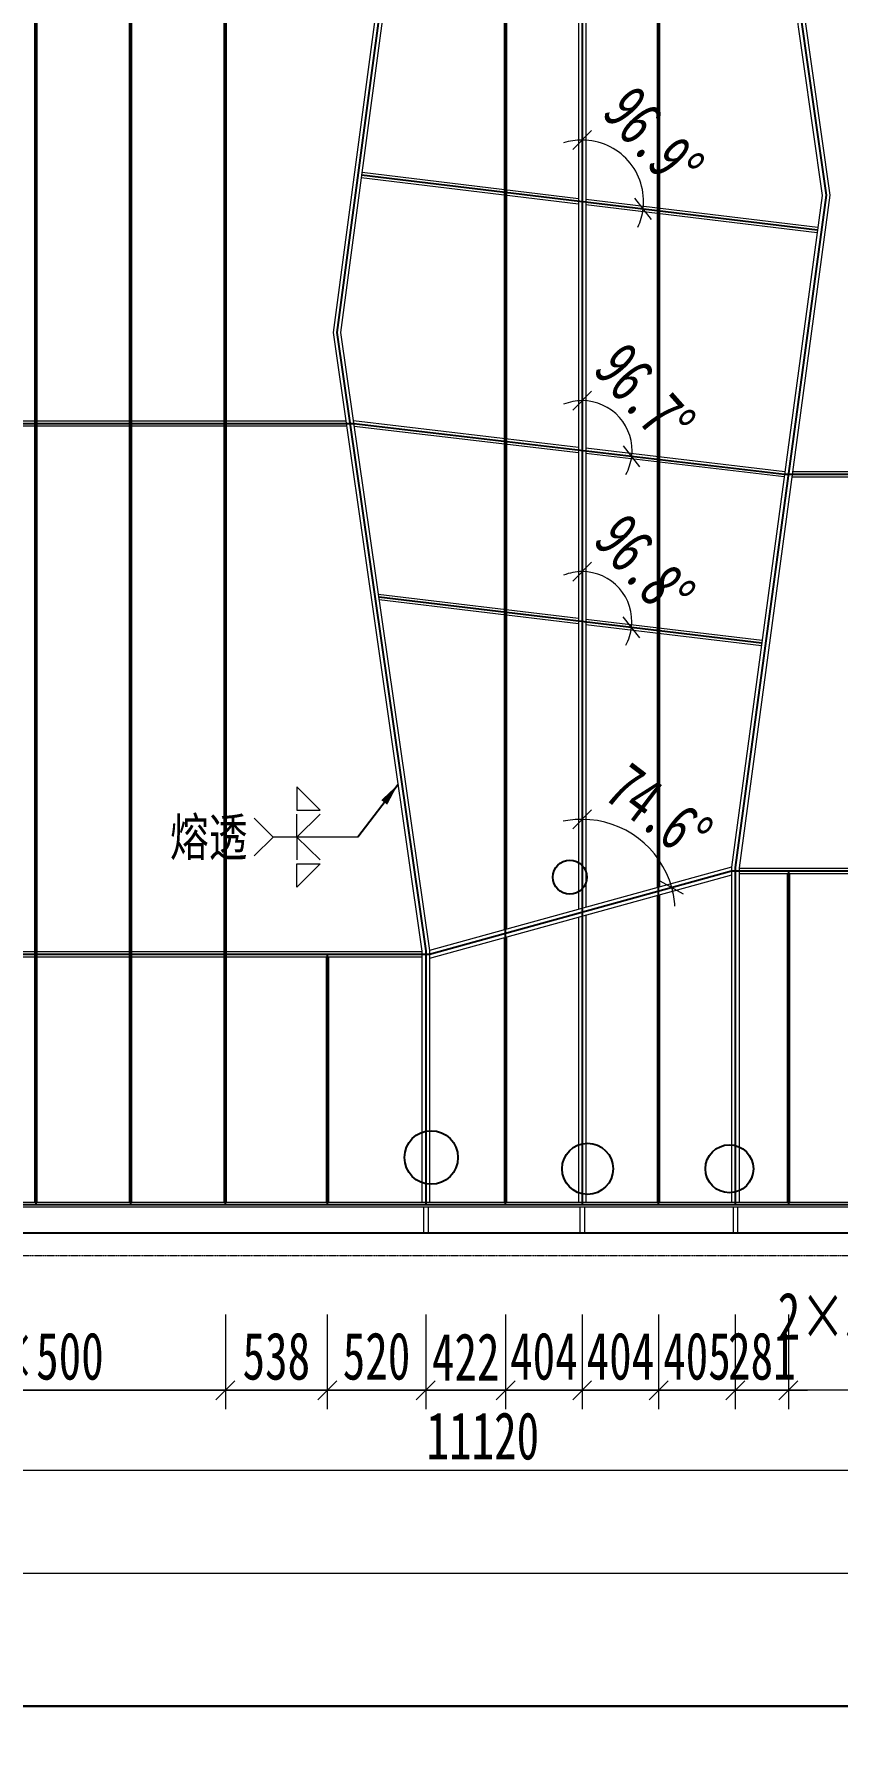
# Model space of a CAD drawing. Header units: millimetres. Extents: x -89049 to 410567, y -307459 to -100425.
# Drawn here: x 56795 to 61038, y -138781 to -129805 of the extents above; entities that cross this region are included whole.
import ezdxf
from ezdxf.enums import TextEntityAlignment as Align

# ---------------------------------------------------------------- set-up
doc = ezdxf.new("R2010")
doc.units = ezdxf.units.MM
doc.linetypes.add('CENTER2', pattern=[28.575, 19.05, -3.175, 3.175, -3.175])
doc.linetypes.add('DASHED', pattern=[0.75, 0.5, -0.25])
doc.layers.get('Defpoints').update_dxf_attribs({"color": 8})
for name, color, linetype, lineweight in [('Dim', 4, 'Continuous', 15), ('中心线', 2, 'CENTER2', 15), ('细实线', 4, 'Continuous', 15), ('虚线', 7, 'DASHED', 13), ('钢板粗线', 1, 'Continuous', 25)]:
    doc.layers.add(name, color=color, linetype=linetype, lineweight=lineweight)
doc.layers.add('Text', color=4, linetype='Continuous')
doc.styles.add('111', font='', dxfattribs={"width": 0.7})
doc.styles.add('SMEDI', font='', dxfattribs={"width": 0.75})
doc.styles.get("Standard").update_dxf_attribs({"font": ''})
doc.styles.get('111').set_extended_font_data('仿宋_GB2312')
doc.styles.get('SMEDI').set_extended_font_data('仿宋_GB2312')
doc.styles.get('Standard').set_extended_font_data('仿宋_GB2312')
doc.dimstyles.new('200', dxfattribs={"dimscale": 0, "dimtxt": 2.5, "dimasz": 1, "dimexe": 1, "dimexo": 1, "dimgap": 0.6, "dimtad": 1, "dimdec": 0, "dimdsep": 46, "dimtxsty": '111', "dimblk": 'OBLIQUE', "dimcen": 0, "dimclrd": 4, "dimclre": 4, "dimclrt": 4, "dimadec": 1, "dimazin": 2, "dimtfac": 1, "dimtdec": 0, "dimtix": 1, "dimtmove": 2, "dimatfit": 3, "dimfxl": 4, "dimfxlon": 1, "dimtolj": 1, "dimlwd": -1, "dimlwe": -1, "dimarcsym": 0})
doc.dimstyles.new('MSteel_1.0_1.0', dxfattribs={"dimtxt": 3, "dimasz": 1.2, "dimexe": 1, "dimexo": 1, "dimgap": 1, "dimtad": 3, "dimtoh": 1, "dimdec": 0, "dimzin": 0, "dimdsep": 46, "dimtxsty": 'Standard', "dimblk": 'ARCHTICK', "dimcen": 0.09, "dimclrd": 3, "dimclre": 3, "dimadec": 0, "dimazin": 0, "dimtfac": 1, "dimtdec": 4, "dimtofl": 0, "dimtmove": 0, "dimatfit": 3, "dimfxl": 1, "dimtolj": 1, "dimtzin": 0, "dimarcsym": 0})

# ---------------------------------------------------------------- blocks, each defined once
blk = doc.blocks.new('_Oblique')
at = {"color": 0, "linetype": 'ByBlock', "lineweight": -2}
blk.add_line((-0.5, -0.5), (0.5, 0.5), dxfattribs=at)
blk = doc.blocks.new('*D192')
at = {"layer": 'Defpoints', "color": 0, "transparency": 16777216}
for p in [(53606.2, -136137.1), (64726.6, -136255.2), (64726.6, -137387.4)]:
    blk.add_point(p, dxfattribs=at)
at = {"layer": '细实线', "color": 4, "transparency": 16777216}
for p, q in [((53606.2, -136987.4), (53606.2, -137487.4)), ((64726.6, -136987.4), (64726.6, -137487.4)), ((53606.2, -137387.4), (64726.6, -137387.4))]:
    blk.add_line(p, q, dxfattribs=at)
at = {"layer": '细实线', "color": 4, "transparency": 16777216, "xscale": 99.99999999999999, "yscale": 99.99999999999999, "zscale": 99.99999999999999, "rotation": 180}
blk.add_blockref('_Oblique', (53606.2, -137387.4), dxfattribs=at)
at = {"layer": '细实线', "color": 4, "transparency": 16777216, "xscale": 99.99999999999999, "yscale": 99.99999999999999, "zscale": 99.99999999999999}
blk.add_blockref('_Oblique', (64726.6, -137387.4), dxfattribs=at)
at = {"layer": '细实线', "color": 4, "transparency": 16777216, "insert": (59166.4, -137208.5), "char_height": 250, "attachment_point": 5, "style": '111'}
blk.add_mtext('\\A1;11120', dxfattribs=at)
blk = doc.blocks.new('*D193')
at = {"layer": 'Defpoints', "color": 0, "transparency": 16777216}
for p in [(51476.2, -136127.5), (74226.6, -137229.1), (74226.6, -137931.9)]:
    blk.add_point(p, dxfattribs=at)
at = {"layer": '细实线', "color": 4, "transparency": 16777216}
for p, q in [((51476.2, -137531.9), (51476.2, -138031.9)), ((74226.6, -137531.9), (74226.6, -138031.9)), ((51476.2, -137931.9), (74226.6, -137931.9))]:
    blk.add_line(p, q, dxfattribs=at)
at = {"layer": '细实线', "color": 4, "transparency": 16777216, "xscale": 99.99999999999999, "yscale": 99.99999999999999, "zscale": 99.99999999999999, "rotation": 180}
blk.add_blockref('_Oblique', (51476.2, -137931.9), dxfattribs=at)
at = {"layer": '细实线', "color": 4, "transparency": 16777216, "xscale": 99.99999999999999, "yscale": 99.99999999999999, "zscale": 99.99999999999999}
blk.add_blockref('_Oblique', (74226.6, -137931.9), dxfattribs=at)
at = {"layer": '细实线', "color": 4, "transparency": 16777216, "insert": (62851.4, -137728), "char_height": 250, "attachment_point": 5, "style": '111'}
blk.add_mtext('\\A1;45500/2', dxfattribs=at)
blk = doc.blocks.new('*D195')
at = {"layer": 'Defpoints', "color": 0, "transparency": 16777216}
for p in [(58864.9, -135987.1), (59287, -135987.1), (59287, -136965.8)]:
    blk.add_point(p, dxfattribs=at)
at = {"layer": '细实线', "color": 4, "transparency": 16777216}
for p, q in [((58864.9, -136565.8), (58864.9, -137065.8)), ((59287, -136565.8), (59287, -137065.8)), ((58864.9, -136965.8), (58764.9, -136965.8)), ((58864.9, -136965.8), (59287, -136965.8)), ((59287, -136965.8), (59387, -136965.8))]:
    blk.add_line(p, q, dxfattribs=at)
at = {"layer": '细实线', "color": 4, "transparency": 16777216, "xscale": 99.99999999999999, "yscale": 99.99999999999999, "zscale": 99.99999999999999}
blk.add_blockref('_Oblique', (58864.9, -136965.8), dxfattribs=at)
at = {"layer": '细实线', "color": 4, "transparency": 16777216, "xscale": 99.99999999999999, "yscale": 99.99999999999999, "zscale": 99.99999999999999, "rotation": 180}
blk.add_blockref('_Oblique', (59287, -136965.8), dxfattribs=at)
at = {"layer": '细实线', "color": 4, "transparency": 16777216, "insert": (59076, -136789.6), "char_height": 250, "attachment_point": 5, "style": '111'}
blk.add_mtext('\\A1;422', dxfattribs=at)
blk = doc.blocks.new('*D197')
at = {"layer": 'Defpoints', "color": 0, "transparency": 16777216}
for p in [(60500.3, -135987.1), (60781.2, -136235.4), (60781.2, -136965.8)]:
    blk.add_point(p, dxfattribs=at)
at = {"layer": '细实线', "color": 4, "transparency": 16777216}
for p, q in [((60500.3, -136565.8), (60500.3, -137065.8)), ((60781.2, -136565.8), (60781.2, -137065.8)), ((60500.3, -136965.8), (60400.3, -136965.8)), ((60500.3, -136965.8), (60781.2, -136965.8)), ((60781.2, -136965.8), (60881.2, -136965.8))]:
    blk.add_line(p, q, dxfattribs=at)
at = {"layer": '细实线', "color": 4, "transparency": 16777216, "xscale": 99.99999999999999, "yscale": 99.99999999999999, "zscale": 99.99999999999999}
blk.add_blockref('_Oblique', (60500.3, -136965.8), dxfattribs=at)
at = {"layer": '细实线', "color": 4, "transparency": 16777216, "xscale": 99.99999999999999, "yscale": 99.99999999999999, "zscale": 99.99999999999999, "rotation": 180}
blk.add_blockref('_Oblique', (60781.2, -136965.8), dxfattribs=at)
at = {"layer": '细实线', "color": 4, "transparency": 16777216, "insert": (60640.7, -136786.9), "char_height": 250, "attachment_point": 5, "style": '111'}
blk.add_mtext('\\A1;281', dxfattribs=at)
blk = doc.blocks.new('*D200')
at = {"layer": 'Defpoints', "color": 0, "transparency": 16777216}
for p in [(60781.2, -136235.4), (61381.6, -136257.1), (60781.2, -136965.8)]:
    blk.add_point(p, dxfattribs=at)
at = {"layer": '细实线', "color": 4, "transparency": 16777216}
for p, q in [((60781.2, -136565.8), (60781.2, -137065.8)), ((61381.6, -136565.8), (61381.6, -137065.8)), ((61381.6, -136965.8), (60781.2, -136965.8))]:
    blk.add_line(p, q, dxfattribs=at)
at = {"layer": '细实线', "color": 4, "transparency": 16777216, "xscale": 99.99999999999999, "yscale": 99.99999999999999, "zscale": 99.99999999999999, "rotation": 180}
blk.add_blockref('_Oblique', (60781.2, -136965.8), dxfattribs=at)
at = {"layer": '细实线', "color": 4, "transparency": 16777216, "xscale": 99.99999999999999, "yscale": 99.99999999999999, "zscale": 99.99999999999999}
blk.add_blockref('_Oblique', (61381.6, -136965.8), dxfattribs=at)
at = {"layer": '细实线', "color": 4, "transparency": 16777216, "insert": (61081.6, -136576.7), "char_height": 250, "attachment_point": 5, "style": '111'}
blk.add_mtext('\\A1;2×300', dxfattribs=at)
blk = doc.blocks.new('*D201')
at = {"layer": 'Defpoints', "color": 0, "transparency": 16777216}
for p in [(60095.2, -135975.1), (60500.3, -135987.1), (60500.3, -136965.8)]:
    blk.add_point(p, dxfattribs=at)
at = {"layer": '细实线', "color": 4, "transparency": 16777216}
for p, q in [((60095.2, -136565.8), (60095.2, -137065.8)), ((60500.3, -136565.8), (60500.3, -137065.8)), ((60095.2, -136965.8), (59995.2, -136965.8)), ((60095.2, -136965.8), (60500.3, -136965.8)), ((60500.3, -136965.8), (60600.3, -136965.8))]:
    blk.add_line(p, q, dxfattribs=at)
at = {"layer": '细实线', "color": 4, "transparency": 16777216, "xscale": 99.99999999999999, "yscale": 99.99999999999999, "zscale": 99.99999999999999}
blk.add_blockref('_Oblique', (60095.2, -136965.8), dxfattribs=at)
at = {"layer": '细实线', "color": 4, "transparency": 16777216, "xscale": 99.99999999999999, "yscale": 99.99999999999999, "zscale": 99.99999999999999, "rotation": 180}
blk.add_blockref('_Oblique', (60500.3, -136965.8), dxfattribs=at)
at = {"layer": '细实线', "color": 4, "transparency": 16777216, "insert": (60297.8, -136786.9), "char_height": 250, "attachment_point": 5, "style": '111'}
blk.add_mtext('\\A1;405', dxfattribs=at)
blk = doc.blocks.new('*D202')
at = {"layer": 'Defpoints', "color": 0, "transparency": 16777216}
for p in [(60095.2, -135987.1), (59691.1, -136137.1), (60095.2, -136965.8)]:
    blk.add_point(p, dxfattribs=at)
at = {"layer": '细实线', "color": 4, "transparency": 16777216}
for p, q in [((59691.1, -136565.8), (59691.1, -137065.8)), ((60095.2, -136565.8), (60095.2, -137065.8)), ((59691.1, -136965.8), (59591.1, -136965.8)), ((59691.1, -136965.8), (60095.2, -136965.8)), ((60095.2, -136965.8), (60195.2, -136965.8))]:
    blk.add_line(p, q, dxfattribs=at)
at = {"layer": '细实线', "color": 4, "transparency": 16777216, "xscale": 99.99999999999999, "yscale": 99.99999999999999, "zscale": 99.99999999999999}
blk.add_blockref('_Oblique', (59691.1, -136965.8), dxfattribs=at)
at = {"layer": '细实线', "color": 4, "transparency": 16777216, "xscale": 99.99999999999999, "yscale": 99.99999999999999, "zscale": 99.99999999999999, "rotation": 180}
blk.add_blockref('_Oblique', (60095.2, -136965.8), dxfattribs=at)
at = {"layer": '细实线', "color": 4, "transparency": 16777216, "insert": (59893.2, -136786.9), "char_height": 250, "attachment_point": 5, "style": '111'}
blk.add_mtext('\\A1;404', dxfattribs=at)
blk = doc.blocks.new('*D203')
at = {"layer": 'Defpoints', "color": 0, "transparency": 16777216}
for p in [(59287, -135987.1), (59691.1, -136137.1), (59691.1, -136965.8)]:
    blk.add_point(p, dxfattribs=at)
at = {"layer": '细实线', "color": 4, "transparency": 16777216}
for p, q in [((59287, -136565.8), (59287, -137065.8)), ((59691.1, -136565.8), (59691.1, -137065.8)), ((59287, -136965.8), (59187, -136965.8)), ((59287, -136965.8), (59691.1, -136965.8)), ((59691.1, -136965.8), (59791.1, -136965.8))]:
    blk.add_line(p, q, dxfattribs=at)
at = {"layer": '细实线', "color": 4, "transparency": 16777216, "xscale": 99.99999999999999, "yscale": 99.99999999999999, "zscale": 99.99999999999999}
blk.add_blockref('_Oblique', (59287, -136965.8), dxfattribs=at)
at = {"layer": '细实线', "color": 4, "transparency": 16777216, "xscale": 99.99999999999999, "yscale": 99.99999999999999, "zscale": 99.99999999999999, "rotation": 180}
blk.add_blockref('_Oblique', (59691.1, -136965.8), dxfattribs=at)
at = {"layer": '细实线', "color": 4, "transparency": 16777216, "insert": (59489.1, -136786.9), "char_height": 250, "attachment_point": 5, "style": '111'}
blk.add_mtext('\\A1;404', dxfattribs=at)
blk = doc.blocks.new('*D204')
at = {"layer": 'Defpoints', "color": 0, "transparency": 16777216}
for p in [(58344.5, -135987.1), (58864.9, -135987.1), (58864.9, -136965.8)]:
    blk.add_point(p, dxfattribs=at)
at = {"layer": '细实线', "color": 4, "transparency": 16777216}
for p, q in [((58344.5, -136565.8), (58344.5, -137065.8)), ((58864.9, -136565.8), (58864.9, -137065.8)), ((58344.5, -136965.8), (58864.9, -136965.8))]:
    blk.add_line(p, q, dxfattribs=at)
at = {"layer": '细实线', "color": 4, "transparency": 16777216, "xscale": 99.99999999999999, "yscale": 99.99999999999999, "zscale": 99.99999999999999, "rotation": 180}
blk.add_blockref('_Oblique', (58344.5, -136965.8), dxfattribs=at)
at = {"layer": '细实线', "color": 4, "transparency": 16777216, "xscale": 99.99999999999999, "yscale": 99.99999999999999, "zscale": 99.99999999999999}
blk.add_blockref('_Oblique', (58864.9, -136965.8), dxfattribs=at)
at = {"layer": '细实线', "color": 4, "transparency": 16777216, "insert": (58604.7, -136786.9), "char_height": 250, "attachment_point": 5, "style": '111'}
blk.add_mtext('\\A1;520', dxfattribs=at)
blk = doc.blocks.new('*D205')
at = {"layer": 'Defpoints', "color": 0, "transparency": 16777216}
for p in [(57806.2, -135987.1), (58344.5, -135987.1), (58344.5, -136965.8)]:
    blk.add_point(p, dxfattribs=at)
at = {"layer": '细实线', "color": 4, "transparency": 16777216}
for p, q in [((57806.2, -136565.8), (57806.2, -137065.8)), ((58344.5, -136565.8), (58344.5, -137065.8)), ((57806.2, -136965.8), (58344.5, -136965.8))]:
    blk.add_line(p, q, dxfattribs=at)
at = {"layer": '细实线', "color": 4, "transparency": 16777216, "xscale": 99.99999999999999, "yscale": 99.99999999999999, "zscale": 99.99999999999999, "rotation": 180}
blk.add_blockref('_Oblique', (57806.2, -136965.8), dxfattribs=at)
at = {"layer": '细实线', "color": 4, "transparency": 16777216, "xscale": 99.99999999999999, "yscale": 99.99999999999999, "zscale": 99.99999999999999}
blk.add_blockref('_Oblique', (58344.5, -136965.8), dxfattribs=at)
at = {"layer": '细实线', "color": 4, "transparency": 16777216, "insert": (58075.4, -136786.9), "char_height": 250, "attachment_point": 5, "style": '111'}
blk.add_mtext('\\A1;538', dxfattribs=at)
blk = doc.blocks.new('*D206')
at = {"layer": 'Defpoints', "color": 0, "transparency": 16777216}
for p in [(55806.2, -135987.1), (57806.2, -135987.1), (57806.2, -136965.8)]:
    blk.add_point(p, dxfattribs=at)
at = {"layer": '细实线', "color": 4, "transparency": 16777216}
for p, q in [((55806.2, -136565.8), (55806.2, -137065.8)), ((57806.2, -136565.8), (57806.2, -137065.8)), ((55806.2, -136965.8), (57806.2, -136965.8))]:
    blk.add_line(p, q, dxfattribs=at)
at = {"layer": '细实线', "color": 4, "transparency": 16777216, "xscale": 99.99999999999999, "yscale": 99.99999999999999, "zscale": 99.99999999999999, "rotation": 180}
blk.add_blockref('_Oblique', (55806.2, -136965.8), dxfattribs=at)
at = {"layer": '细实线', "color": 4, "transparency": 16777216, "xscale": 99.99999999999999, "yscale": 99.99999999999999, "zscale": 99.99999999999999}
blk.add_blockref('_Oblique', (57806.2, -136965.8), dxfattribs=at)
at = {"layer": '细实线', "color": 4, "transparency": 16777216, "insert": (56806.2, -136786.9), "char_height": 250, "attachment_point": 5, "style": '111'}
blk.add_mtext('\\A1;4×500', dxfattribs=at)
blk = doc.blocks.new('全融透2')
at = {"layer": 'Dim'}
blk.add_line((0, 0), (-4.479, 0), dxfattribs=at)
for points in [[(-3.227, 2.645), (-3.227, 1.414), (-1.995, 1.414)], [(-3.227, -2.645), (-3.227, -1.414), (-1.995, -1.414)]]:
    blk.add_lwpolyline(points, close=True, dxfattribs=at)
for points in [[(-5.479, 1), (-4.479, 0), (-5.479, -1)], [(-1.995, 1.206), (-3.227, 0), (-3.227, 1.206)], [(-1.995, -1.206), (-3.227, 0), (-3.227, -1.206)]]:
    blk.add_lwpolyline(points, dxfattribs=at)
at = {"layer": 'Text', "style": 'SMEDI', "width": 0.75}
blk.add_text('熔透', height=2, dxfattribs=at).set_placement((-9.923, 0), align=Align.MIDDLE_LEFT)
blk = doc.blocks.new('_ArchTick')
at = {"color": 0, "linetype": 'ByBlock', "const_width": 0.15}
blk.add_lwpolyline([(-0.5, -0.5), (0.5, 0.5)], dxfattribs=at)
blk = doc.blocks.new('*D242')
at = {"layer": 'Defpoints', "color": 0, "transparency": 16777216}
for p in [(74226.2, -135987.1), (51476.2, -135989.2), (51476.2, -136965.6)]:
    blk.add_point(p, dxfattribs=at)
at = {"layer": '细实线', "color": 4, "transparency": 16777216}
for p, q in [((51476.2, -136565.6), (51476.2, -137065.6)), ((74226.2, -136565.6), (74226.2, -137065.6)), ((74226.2, -136965.6), (51476.2, -136965.6))]:
    blk.add_line(p, q, dxfattribs=at)
at = {"layer": '细实线', "color": 4, "transparency": 16777216, "xscale": 99.99999999999999, "yscale": 99.99999999999999, "zscale": 99.99999999999999, "rotation": 180}
blk.add_blockref('_Oblique', (51476.2, -136965.6), dxfattribs=at)
at = {"layer": '细实线', "color": 4, "transparency": 16777216, "xscale": 99.99999999999999, "yscale": 99.99999999999999, "zscale": 99.99999999999999}
blk.add_blockref('_Oblique', (74226.2, -136965.6), dxfattribs=at)
at = {"layer": '细实线', "color": 4, "transparency": 16777216, "insert": (51297.4, -136785.3), "char_height": 250, "attachment_point": 5, "style": '111'}
blk.add_mtext('\\A1;22750', dxfattribs=at)
blk = doc.blocks.new('*D1940')
at = {"layer": 'Defpoints', "color": 0, "transparency": 16777216}
for p in [(59691.1, -117557.1), (59918.1, -130457.3), (58526.2, -130548.7), (60935.3, -130839.5), (59691.1, -135987.1)]:
    blk.add_point(p, dxfattribs=at)
at = {"layer": '细实线', "color": 4, "transparency": 16777216}
for start, end in [(90, 107.72227), (353.11702, 90), (335.39475, 353.11702)]:
    blk.add_arc((59691.1, -130689.3), 324.6, start, end, dxfattribs=at)
at = {"layer": '细实线', "color": 4, "transparency": 16777216, "xscale": 99.99999999999999, "yscale": 99.99999999999999, "zscale": 99.99999999999999}
blk.add_blockref('_Oblique', (59691.1, -130364.7), dxfattribs=at)
at = {"layer": '细实线', "color": 4, "transparency": 16777216, "xscale": 99.99999999999999, "yscale": 99.99999999999999, "zscale": 99.99999999999999, "rotation": 83.11702191887272}
blk.add_blockref('_Oblique', (60013.4, -130728.2), dxfattribs=at)
at = {"layer": '细实线', "color": 4, "transparency": 16777216, "insert": (60067.9, -130355.3), "char_height": 250, "attachment_point": 5, "rotation": 311.55851, "style": '111'}
blk.add_mtext('\\A1;96.9%%d', dxfattribs=at)
blk = doc.blocks.new('*D1941')
at = {"layer": 'Defpoints', "color": 0, "transparency": 16777216}
for p in [(59691.1, -117557.1), (58692.4, -129311.5), (59943, -129303.1), (60802.3, -129549.9), (59691.1, -135987.1)]:
    blk.add_point(p, dxfattribs=at)
at = {"layer": '细实线', "color": 4, "transparency": 16777216}
for start, end in [(90, 110.60746), (353.55126, 90), (332.94381, 353.55126)]:
    blk.add_arc((59691.1, -129424.3), 279.5, start, end, dxfattribs=at)
at = {"layer": '细实线', "color": 4, "transparency": 16777216, "xscale": 99.99999999999999, "yscale": 99.99999999999999, "zscale": 99.99999999999999}
blk.add_blockref('_Oblique', (59691.1, -129144.8), dxfattribs=at)
at = {"layer": '细实线', "color": 4, "transparency": 16777216, "xscale": 99.99999999999999, "yscale": 99.99999999999999, "zscale": 99.99999999999999, "rotation": 83.55126405588378}
blk.add_blockref('_Oblique', (59968.9, -129455.7), dxfattribs=at)
at = {"layer": '细实线', "color": 4, "transparency": 16777216, "insert": (60033, -129118.9), "char_height": 250, "attachment_point": 5, "rotation": 311.77563, "style": '111'}
blk.add_mtext('\\A1;96.4%%d', dxfattribs=at)
blk = doc.blocks.new('*D1942')
at = {"layer": 'Defpoints', "color": 0, "transparency": 16777216}
for p in [(59691.1, -117536.4), (59825.9, -127404.6), (60499.3, -127403.2), (58882.9, -127856.1), (59691.1, -135966.4)]:
    blk.add_point(p, dxfattribs=at)
at = {"layer": '细实线', "color": 4, "transparency": 16777216}
for start, end in [(90, 111.97571), (15.65311, 90), (353.67739, 15.65311)]:
    blk.add_arc((59691.1, -127629.7), 262.3, start, end, dxfattribs=at)
at = {"layer": '细实线', "color": 4, "transparency": 16777216, "xscale": 99.99999999999999, "yscale": 99.99999999999999, "zscale": 99.99999999999999}
blk.add_blockref('_Oblique', (59691.1, -127367.4), dxfattribs=at)
at = {"layer": '细实线', "color": 4, "transparency": 16777216, "xscale": 99.99999999999999, "yscale": 99.99999999999999, "zscale": 99.99999999999999, "rotation": 105.6531090051821}
blk.add_blockref('_Oblique', (59943.7, -127558.9), dxfattribs=at)
at = {"layer": '细实线', "color": 4, "transparency": 16777216, "insert": (59957.7, -127278.1), "char_height": 250, "attachment_point": 5, "rotation": 322.82655, "style": '111'}
blk.add_mtext('\\A1;74.3%%d', dxfattribs=at)
blk = doc.blocks.new('*D1943')
at = {"layer": 'Defpoints', "color": 0, "transparency": 16777216}
for p in [(59691.1, -117557.1), (58484.5, -131862.5), (59928.9, -131890.8), (60760.8, -132130.1), (59691.1, -135987.1)]:
    blk.add_point(p, dxfattribs=at)
at = {"layer": '细实线', "color": 4, "transparency": 16777216}
for start, end in [(90, 111.87683), (353.29477, 90), (331.41794, 353.29477)]:
    blk.add_arc((59691.1, -132004.4), 263.5, start, end, dxfattribs=at)
at = {"layer": '细实线', "color": 4, "transparency": 16777216, "xscale": 99.99999999999999, "yscale": 99.99999999999999, "zscale": 99.99999999999999}
blk.add_blockref('_Oblique', (59691.1, -131740.9), dxfattribs=at)
at = {"layer": '细实线', "color": 4, "transparency": 16777216, "xscale": 99.99999999999999, "yscale": 99.99999999999999, "zscale": 99.99999999999999, "rotation": 83.29476881526988}
blk.add_blockref('_Oblique', (59952.8, -132035.1), dxfattribs=at)
at = {"layer": '细实线', "color": 4, "transparency": 16777216, "insert": (60021.7, -131710.4), "char_height": 250, "attachment_point": 5, "rotation": 311.64738, "style": '111'}
blk.add_mtext('\\A1;96.7%%d', dxfattribs=at)
blk = doc.blocks.new('*D1944')
at = {"layer": 'Defpoints', "color": 0, "transparency": 16777216}
for p in [(59691.1, -117557.1), (58616.2, -132777.3), (59928.5, -132793.4), (60640.5, -133020.2), (59691.1, -135987.1)]:
    blk.add_point(p, dxfattribs=at)
at = {"layer": '细实线', "color": 4, "transparency": 16777216}
for start, end in [(90, 111.93415), (353.15692, 90), (331.22277, 353.15692)]:
    blk.add_arc((59691.1, -132906.3), 262.8, start, end, dxfattribs=at)
at = {"layer": '细实线', "color": 4, "transparency": 16777216, "xscale": 99.99999999999999, "yscale": 99.99999999999999, "zscale": 99.99999999999999}
blk.add_blockref('_Oblique', (59691.1, -132643.4), dxfattribs=at)
at = {"layer": '细实线', "color": 4, "transparency": 16777216, "xscale": 99.99999999999999, "yscale": 99.99999999999999, "zscale": 99.99999999999999, "rotation": 83.1569202464255}
blk.add_blockref('_Oblique', (59952.1, -132937.6), dxfattribs=at)
at = {"layer": '细实线', "color": 4, "transparency": 16777216, "insert": (60021.6, -132613.1), "char_height": 250, "attachment_point": 5, "rotation": 311.57846, "style": '111'}
blk.add_mtext('\\A1;96.8%%d', dxfattribs=at)
blk = doc.blocks.new('*D1945')
at = {"layer": 'Defpoints', "color": 0, "transparency": 16777216}
for p in [(59691.1, -117577.9), (60065.9, -134125.4), (60480.3, -134225.3), (58884.9, -134665.3), (59691.1, -136007.9)]:
    blk.add_point(p, dxfattribs=at)
at = {"layer": '细实线', "color": 4, "transparency": 16777216}
for start, end in [(90, 101.68407), (15.41616, 90), (3.73209, 15.41616)]:
    blk.add_arc((59691.1, -134442.9), 491.2, start, end, dxfattribs=at)
at = {"layer": '细实线', "color": 4, "transparency": 16777216, "xscale": 99.99999999999999, "yscale": 99.99999999999999, "zscale": 99.99999999999999}
blk.add_blockref('_Oblique', (59691.1, -133951.7), dxfattribs=at)
at = {"layer": '细实线', "color": 4, "transparency": 16777216, "xscale": 99.99999999999999, "yscale": 99.99999999999999, "zscale": 99.99999999999999, "rotation": 105.4161614400344}
blk.add_blockref('_Oblique', (60164.7, -134312.4), dxfattribs=at)
at = {"layer": '细实线', "color": 4, "transparency": 16777216, "insert": (60097.1, -133909.8), "char_height": 250, "attachment_point": 5, "rotation": 322.70808, "style": '111'}
blk.add_mtext('\\A1;74.6%%d', dxfattribs=at)

msp = doc.modelspace()

# ---------------------------------------------------------------- linework, layer by layer
at = {"layer": 'Defpoints'}
for p, q in [((59287, -135987.1), (59287, -116757.1)), ((60095.2, -135987.1), (60095.2, -116757.1)), ((59691.1, -117557.1), (59691.1, -135987.1)), ((58526.2, -130548.7), (60935.3, -130839.5)), ((58616.2, -132777.3), (60640.5, -133020.2)), ((60480.3, -134225.3), (58884.9, -134665.3)), ((74226.2, -134225.3), (60480.3, -134225.3)), ((60781.2, -134225.3), (60781.2, -135987.1)), ((58884.9, -134665.3), (51476.2, -134665.3)), ((58344.5, -134665.3), (58344.5, -135987.1)), ((74226.2, -135987.1), (51526.2, -135987.1))]:
    msp.add_line(p, q, dxfattribs=at)
for points in [[(47566.6, -113054.1), (86066.6, -113054.1), (86066.6, -138634.1), (47566.6, -138634.1)], [(47566.6, -138634.1), (86066.6, -138634.1), (86066.6, -164214.1), (47566.6, -164214.1)]]:
    msp.add_lwpolyline(points, close=True, dxfattribs=at)
at = {"layer": 'Defpoints', "elevation": 0}
for points in [[(56806.2, -135987.1), (56806.2, -127876.9), (57882.5, -116757.1)], [(57306.2, -135987.1), (57306.2, -127876.9), (58269.7, -116757.1)], [(57806.2, -135987.1), (57806.2, -127876.9), (58657, -116757.1)], [(60519.3, -116757.1), (60519.3, -127422.6), (60980.2, -130656.8), (60500.3, -134205.9), (60500.3, -135987.1)], [(58862.9, -119757.1), (58862.9, -127875.6), (58395, -131380.7), (58864.9, -134645.9), (58864.9, -135987.1)], [(74226.2, -132130.1), (60760.8, -132130.1), (58484.5, -131862.5), (51526.2, -131862.5)]]:
    msp.add_lwpolyline(points, dxfattribs=at)
at = {"layer": 'Defpoints'}
for centre, radius in [((59626.2, -134257.1), 90), ((58893.7, -135737.1), 141.4), ((59719.9, -135796.8), 134.9), ((60469.1, -135796.8), 126.8)]:
    msp.add_circle(centre, radius, dxfattribs=at)
at = {"layer": '中心线', "ltscale": 0.3}
msp.add_line((75922.8, -136257.1), (50938.9, -136257.1), dxfattribs=at)
at = {"layer": '细实线', "color": 3}
for p, q in [((59671.1, -127656.1), (59671.1, -134427.7)), ((59711.1, -127644.8), (59711.1, -134416.7)), ((58524.4, -130562.6), (59671.1, -130701)), ((58528.1, -130534.8), (59671.1, -130672.8)), ((59711.1, -130677.6), (60937.2, -130825.7)), ((59711.1, -130705.9), (60933.5, -130853.4)), ((58614.1, -132762.9), (59671.1, -132889.8)), ((58618.2, -132791.6), (59671.1, -132918)), ((59711.1, -132894.6), (60642.3, -133006.3)), ((59711.1, -132922.8), (60638.6, -133034.1)), ((60480.3, -134204.6), (58884.9, -134644.5)), ((60480.3, -134246.1), (58884.9, -134686)), ((64719.2, -134211.3), (60520.3, -134211.3)), ((64719.2, -134239.3), (60520.3, -134239.3)), ((59711.1, -134458.2), (59711.1, -135975.1)), ((59671.1, -134469.2), (59671.1, -135975.1)), ((58844.9, -134651.3), (53613.2, -134651.3)), ((58844.9, -134679.3), (53613.2, -134679.3)), ((58852.9, -135999.1), (58852.9, -136137.1)), ((58876.9, -135999.1), (58876.9, -136137.1)), ((59679.1, -135999.1), (59679.1, -136137.1)), ((59703.1, -135999.1), (59703.1, -136137.1)), ((60488.3, -135999.1), (60488.3, -136137.1)), ((60512.3, -135999.1), (60512.3, -136137.1))]:
    msp.add_line(p, q, dxfattribs=at)
at = {"layer": '细实线'}
for p, q in [((61976.2, -135975.1), (53613.2, -135975.1)), ((61976.2, -135999.1), (53613.2, -135999.1))]:
    msp.add_line(p, q, dxfattribs=at)
at = {"layer": '细实线', "color": 3, "elevation": 0}
for points in [[(60499.3, -116757.1), (60499.3, -127424), (60960, -130656.9), (60480.3, -134204.6), (60480.3, -135975.1)], [(60539.3, -116757.1), (60539.3, -127421.2), (61000.4, -130656.7), (60520.3, -134207.3), (60520.3, -135975.1)], [(58842.9, -119757.1), (58842.9, -127874.3), (58374.8, -131380.8), (58844.9, -134647.4), (58844.9, -135975.1)], [(58882.9, -119757.1), (58882.9, -127876.9), (58415.2, -131380.6), (58884.9, -134644.5), (58884.9, -135975.1)], [(58442.1, -131848.5), (53613.2, -131848.5)], [(59671.1, -131987.9), (58482.5, -131848.2)], [(58446.1, -131876.5), (53613.2, -131876.5)], [(59671.1, -132016.1), (58486.6, -131876.9)], [(60762.7, -132116.3), (59711.1, -131992.6)], [(60758.9, -132144), (59711.1, -132020.8)], [(64719.2, -132116.1), (60803.1, -132116.1)], [(64719.2, -132144.1), (60799.3, -132144.1)]]:
    msp.add_lwpolyline(points, dxfattribs=at)
at = {"layer": '虚线', "ltscale": 4}
for p, q in [((60089.2, -134312.4), (60089.2, -127538.9)), ((60101.2, -134309.1), (60101.2, -127535.5)), ((59281, -134535.3), (59281, -127765.4)), ((59293, -134532), (59293, -127762)), ((60775.2, -134239.3), (60775.2, -135975.1)), ((60787.2, -134239.3), (60787.2, -135975.1)), ((60089.2, -135975.1), (60089.2, -134353.9)), ((60101.2, -135975.1), (60101.2, -134350.6)), ((59281, -135975.1), (59281, -134576.8)), ((59293, -135975.1), (59293, -134573.5)), ((58338.5, -134679.3), (58338.5, -135975.1)), ((58350.5, -134679.3), (58350.5, -135975.1))]:
    msp.add_line(p, q, dxfattribs=at)
at = {"layer": '虚线', "ltscale": 4, "elevation": 0}
for points in [[(56800.2, -135975.1), (56800.2, -127876.9), (57876.5, -116757.1)], [(56812.2, -135975.1), (56812.2, -127876.9), (57888.5, -116757.1)], [(57300.2, -135975.1), (57300.2, -127876.9), (58263.7, -116757.1)], [(57312.2, -135975.1), (57312.2, -127876.9), (58275.7, -116757.1)], [(57800.2, -135975.1), (57800.2, -127876.9), (58651, -116757.1)], [(57812.2, -135975.1), (57812.2, -127876.9), (58663, -116757.1)]]:
    msp.add_lwpolyline(points, dxfattribs=at)
at = {"layer": '钢板粗线'}
msp.add_line((61992.2, -136137.1), (51476.2, -136137.1), dxfattribs=at)

# ---------------------------------------------------------------- block references
at = {"layer": '细实线', "color": 8, "xscale": 99.99999999999999, "yscale": 99.99999999999999, "zscale": 99.99999999999999}
msp.add_blockref('全融透2', (58505.7, -134045.1), dxfattribs=at)

# ---------------------------------------------------------------- dimensions: what is measured, and where the dimension line sits
at = {"layer": '细实线'}
for base, line1, line2, picture, middle in [((59928.9, -131890.8), ((59691.1, -117557.1), (59691.1, -135987.1)), ((60760.8, -132130.1), (58484.5, -131862.5)), '*D1943', (60021.7, -131710.4)), ((59918.1, -130457.3), ((59691.1, -117557.1), (59691.1, -135987.1)), ((58526.2, -130548.7), (60935.3, -130839.5)), '*D1940', (60067.9, -130355.3)), ((59928.5, -132793.4), ((59691.1, -117557.1), (59691.1, -135987.1)), ((58616.2, -132777.3), (60640.5, -133020.2)), '*D1944', (60021.6, -132613.1)), ((59943, -129303.1), ((59691.1, -117557.1), (59691.1, -135987.1)), ((60802.3, -129549.9), (58692.4, -129311.5)), '*D1941', (60033, -129118.9)), ((59825.9, -127404.6), ((59691.1, -117536.4), (59691.1, -135966.4)), ((60499.3, -127403.2), (58882.9, -127856.1)), '*D1942', (59957.7, -127278.1)), ((60065.9, -134125.4), ((59691.1, -117577.9), (59691.1, -136007.9)), ((60480.3, -134225.3), (58884.9, -134665.3)), '*D1945', (60097.1, -133909.8))]:
    dim = msp.add_angular_dim_2l(base=base, line1=line1, line2=line2, dimstyle='200', override={"dimscale": 100, "dimblk": 'Oblique'}, dxfattribs=at)
    dim.commit()
    dim.dimension.update_dxf_attribs({"geometry": picture, "text_midpoint": middle})
dim = msp.add_linear_dim(base=(51476.2, -136965.6), p1=(74226.2, -135987.1), p2=(51476.2, -135989.2), dimstyle='200', override={"dimscale": 100, "dimblk": 'Oblique'}, dxfattribs=at)
dim.commit()
dim.dimension.update_dxf_attribs({"geometry": '*D242', "text_midpoint": (51297.4, -136785.3), "dimtype": 160})
for base, p1, p2, text, picture, middle in [((57806.2, -136965.8), (55806.2, -135987.1), (57806.2, -135987.1), '4×500', '*D206', (56806.2, -136786.9)), ((74226.6, -137931.9), (51476.2, -136127.5), (74226.6, -137229.1), '45500/2', '*D193', (62851.4, -137728))]:
    dim = msp.add_linear_dim(base=base, p1=p1, p2=p2, text=text, dimstyle='200', override={"dimscale": 100, "dimtxsty": '111', "dimblk": 'Oblique'}, dxfattribs=at)
    dim.commit()
    dim.dimension.update_dxf_attribs({"geometry": picture, "text_midpoint": middle})
for base, p1, p2, picture, middle in [((58344.5, -136965.8), (57806.2, -135987.1), (58344.5, -135987.1), '*D205', (58075.4, -136786.9)), ((58864.9, -136965.8), (58344.5, -135987.1), (58864.9, -135987.1), '*D204', (58604.7, -136786.9)), ((59287, -136965.8), (58864.9, -135987.1), (59287, -135987.1), '*D195', (59076, -136789.6)), ((59691.1, -136965.8), (59287, -135987.1), (59691.1, -136137.1), '*D203', (59489.1, -136786.9)), ((60095.2, -136965.8), (59691.1, -136137.1), (60095.2, -135987.1), '*D202', (59893.2, -136786.9)), ((60500.3, -136965.8), (60095.2, -135975.1), (60500.3, -135987.1), '*D201', (60297.8, -136786.9)), ((60781.2, -136965.8), (60500.3, -135987.1), (60781.2, -136235.4), '*D197', (60640.7, -136786.9)), ((64726.6, -137387.4), (53606.2, -136137.1), (64726.6, -136255.2), '*D192', (59166.4, -137208.5))]:
    dim = msp.add_linear_dim(base=base, p1=p1, p2=p2, dimstyle='200', override={"dimscale": 100, "dimblk": 'Oblique'}, dxfattribs=at)
    dim.commit()
    dim.dimension.update_dxf_attribs({"geometry": picture, "text_midpoint": middle})
dim = msp.add_linear_dim(base=(60781.2, -136965.8), p1=(61381.6, -136257.1), p2=(60781.2, -136235.4), text='2×300', dimstyle='200', override={"dimscale": 100, "dimblk": 'Oblique'}, dxfattribs=at)
dim.commit()
dim.dimension.update_dxf_attribs({"geometry": '*D200', "text_midpoint": (61081.6, -136576.7), "dimtype": 160})

# ---------------------------------------------------------------- leaders
at = {"layer": 'Dim'}
msp.add_leader([(58718.2, -133767), (58505.7, -134045.1)], dimstyle='MSteel_1.0_1.0', override={"dimscale": 100, "dimclrd": 256}, dxfattribs=at)

doc.saveas('drawing.dxf')
